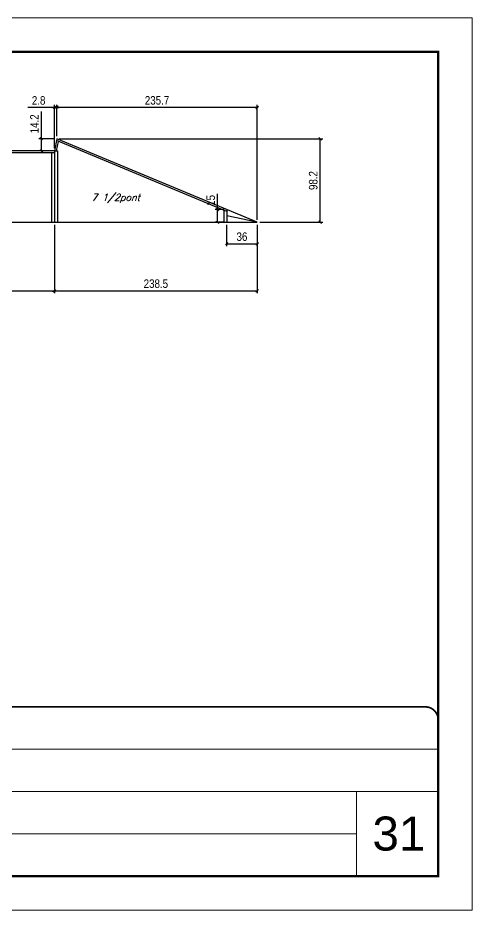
# Model space of a CAD drawing. Extents: x 3309 to 9590, y -2522 to 15424.
# Drawn here: x 7457 to 7991, y 5518 to 6568 of the extents above; entities that cross this region are included whole.
import ezdxf

# ---------------------------------------------------------------- set-up
doc = ezdxf.new("R2010")
doc.units = 0
doc.linetypes.add('CONTINUO', pattern=[0])
doc.linetypes.add('DASHED', pattern=[0.75, 0.5, -0.25])
for name, color, linetype, lineweight in [('CARIMBO', 255, 'Continuous', 9), ('Folhas', 255, 'Continuous', 9), ('SARRAFO DE PRESSAO', 251, 'DASHED', 9)]:
    doc.layers.add(name, color=color, linetype=linetype, lineweight=lineweight)
for name, color, linetype in [('COTA', 241, 'Continuous'), ('Painéis', 200, 'Continuous'), ('SARR_2.2x7', 40, 'Continuous'), ('SARR_3.5x7', 81, 'Continuous'), ('SARR_EDITAR', 141, 'Continuous'), ('texto', 7, 'Continuous')]:
    doc.layers.add(name, color=color, linetype=linetype)
doc.styles.add('ARIAL', font='arial.ttf')
doc.styles.add('COTA TECNICA', font='techl___.ttf', dxfattribs={"height": 10})
doc.styles.add('Romans', font='romans.shx')
doc.dimstyles.new('PAINEL', dxfattribs={"dimtxt": 10, "dimasz": 3, "dimexe": 3, "dimexo": 3, "dimgap": 3, "dimtad": 1, "dimdec": 1, "dimzin": 12, "dimdsep": 46, "dimtxsty": 'COTA TECNICA', "dimblk1": 'OBLIQUE', "dimblk2": 'OBLIQUE', "dimsah": 1, "dimcen": 0.9, "dimclrd": 4, "dimclre": 4, "dimclrt": 240, "dimadec": 1, "dimazin": 3, "dimtfac": 1, "dimtdec": 1, "dimtmove": 0, "dimatfit": 3, "dimfxl": 1, "dimtolj": 1, "dimtzin": 12, "dimarcsym": 0})

# ---------------------------------------------------------------- blocks, each defined once
blk = doc.blocks.new('9999999999')
at = {"color": 30, "linetype": 'CONTINUO'}
for p, q in [((98564.6, 34379.6), (99584, 34379.6)), ((98564.6, 34329.8), (99488, 34329.8)), ((99584, 34329.8), (99488, 34329.8)), ((99488, 34329.8), (99488, 34230.2)), ((98564.6, 34280), (99488, 34280))]:
    blk.add_line(p, q, dxfattribs=at)
at = {"color": 30, "linetype": 'CONTINUO', "const_width": 2}
blk.add_lwpolyline([(99584, 34230.2), (99584, 34414.4, 0.414214), (99569, 34429.4), (98229, 34429.4, 0.414214), (98214, 34414.4), (98214, 34245.2, 0.414214), (98229, 34230.2), (99584, 34230.2)], format="xyb", dxfattribs=at)
at = {"layer": 'Folhas'}
blk.add_lwpolyline([(98139, 34190.2), (99624, 34190.2), (99624, 35240.2), (98139, 35240.2)], close=True, dxfattribs=at)
at = {"layer": 'Folhas', "color": 30, "const_width": 3}
blk.add_lwpolyline([(98214, 34230.2), (99584, 34230.2), (99584, 35200.2), (98214, 35200.2)], close=True, dxfattribs=at)
blk = doc.blocks.new('_Oblique')
at = {"color": 0, "linetype": 'ByBlock', "lineweight": -2}
blk.add_line((-0.5, -0.5), (0.5, 0.5), dxfattribs=at)
blk = doc.blocks.new('*D981')
at = {"layer": 'COTA', "color": 4, "lineweight": -2, "transparency": 16777216}
for p, q in [((7301.5, 6324.3), (7301.5, 6243.7)), ((7500.3, 6324.3), (7500.3, 6243.7)), ((7301.5, 6246.7), (7500.3, 6246.7))]:
    blk.add_line(p, q, dxfattribs=at)
at = {"layer": 'Defpoints', "color": 0, "transparency": 16777216}
for p in [(7301.5, 6327.3), (7500.3, 6327.3), (7500.3, 6246.7)]:
    blk.add_point(p, dxfattribs=at)
at = {"layer": 'COTA', "color": 4, "lineweight": -2, "transparency": 16777216, "xscale": 3, "yscale": 3, "zscale": 3, "rotation": 180}
blk.add_blockref('_Oblique', (7301.5, 6246.7), dxfattribs=at)
at = {"layer": 'COTA', "color": 4, "lineweight": -2, "transparency": 16777216, "xscale": 3, "yscale": 3, "zscale": 3}
blk.add_blockref('_Oblique', (7500.3, 6246.7), dxfattribs=at)
at = {"layer": 'COTA', "color": 240, "transparency": 16777216, "insert": (7400.9, 6254.8), "char_height": 10, "attachment_point": 5, "style": 'COTA TECNICA'}
blk.add_mtext('\\A1;198.8', dxfattribs=at)
blk = doc.blocks.new('*D986')
at = {"layer": 'COTA', "color": 4, "lineweight": -2, "transparency": 16777216}
for p, q in [((7500.3, 6324.3), (7500.3, 6243.7)), ((7738.8, 6324.3), (7738.8, 6243.7)), ((7500.3, 6246.7), (7738.8, 6246.7))]:
    blk.add_line(p, q, dxfattribs=at)
at = {"layer": 'Defpoints', "color": 0, "transparency": 16777216}
for p in [(7500.3, 6327.3), (7738.8, 6327.3), (7738.8, 6246.7)]:
    blk.add_point(p, dxfattribs=at)
at = {"layer": 'COTA', "color": 4, "lineweight": -2, "transparency": 16777216, "xscale": 3, "yscale": 3, "zscale": 3, "rotation": 180}
blk.add_blockref('_Oblique', (7500.3, 6246.7), dxfattribs=at)
at = {"layer": 'COTA', "color": 4, "lineweight": -2, "transparency": 16777216, "xscale": 3, "yscale": 3, "zscale": 3}
blk.add_blockref('_Oblique', (7738.8, 6246.7), dxfattribs=at)
at = {"layer": 'COTA', "color": 240, "transparency": 16777216, "insert": (7619.6, 6255), "char_height": 10, "attachment_point": 5, "style": 'COTA TECNICA'}
blk.add_mtext('\\A1;238.5', dxfattribs=at)
blk = doc.blocks.new('*D987')
at = {"layer": 'COTA', "color": 4, "lineweight": -2, "transparency": 16777216}
for p, q in [((7506.1, 6425.5), (7815.7, 6425.5)), ((7812.7, 6327.3), (7812.7, 6425.5)), ((7741.8, 6327.3), (7815.7, 6327.3))]:
    blk.add_line(p, q, dxfattribs=at)
at = {"layer": 'Defpoints', "color": 0, "transparency": 16777216}
for p in [(7503.1, 6425.5), (7812.7, 6425.5), (7738.8, 6327.3)]:
    blk.add_point(p, dxfattribs=at)
at = {"layer": 'COTA', "color": 4, "lineweight": -2, "transparency": 16777216, "xscale": 3, "yscale": 3, "zscale": 3}
for p, rotation in [((7812.7, 6425.5), 90), ((7812.7, 6327.3), 270)]:
    blk.add_blockref('_Oblique', p, dxfattribs=dict(at, rotation=rotation))
at = {"layer": 'COTA', "color": 240, "transparency": 16777216, "insert": (7804.6, 6376.4), "char_height": 10, "attachment_point": 5, "rotation": 90, "style": 'COTA TECNICA'}
blk.add_mtext('\\A1;98.2', dxfattribs=at)
blk = doc.blocks.new('*D988')
at = {"layer": 'COTA', "color": 4, "lineweight": -2, "transparency": 16777216}
for p, q in [((7500.3, 6462.5), (7469.2, 6462.5)), ((7500.3, 6414.3), (7500.3, 6465.5)), ((7503.1, 6462.5), (7500.3, 6462.5)), ((7503.1, 6428.5), (7503.1, 6465.5)), ((7503.1, 6462.5), (7506.1, 6462.5))]:
    blk.add_line(p, q, dxfattribs=at)
at = {"layer": 'Defpoints', "color": 0, "transparency": 16777216}
for p in [(7500.3, 6462.5), (7503.1, 6425.5), (7500.3, 6411.3)]:
    blk.add_point(p, dxfattribs=at)
at = {"layer": 'COTA', "color": 4, "lineweight": -2, "transparency": 16777216, "xscale": 3, "yscale": 3, "zscale": 3}
blk.add_blockref('_Oblique', (7500.3, 6462.5), dxfattribs=at)
at = {"layer": 'COTA', "color": 4, "lineweight": -2, "transparency": 16777216, "xscale": 3, "yscale": 3, "zscale": 3, "rotation": 180}
blk.add_blockref('_Oblique', (7503.1, 6462.5), dxfattribs=at)
at = {"layer": 'COTA', "color": 240, "transparency": 16777216, "insert": (7481.8, 6470.6), "char_height": 10, "attachment_point": 5, "style": 'COTA TECNICA'}
blk.add_mtext('\\A1;2.8', dxfattribs=at)
blk = doc.blocks.new('*D989')
at = {"layer": 'COTA', "color": 4, "lineweight": -2, "transparency": 16777216}
for p, q in [((7485, 6425.5), (7485, 6457.6)), ((7500.1, 6425.5), (7482, 6425.5)), ((7485, 6411.3), (7485, 6425.5)), ((7497.3, 6411.3), (7482, 6411.3))]:
    blk.add_line(p, q, dxfattribs=at)
at = {"layer": 'Defpoints', "color": 0, "transparency": 16777216}
for p in [(7485, 6425.5), (7503.1, 6425.5), (7500.3, 6411.3)]:
    blk.add_point(p, dxfattribs=at)
at = {"layer": 'COTA', "color": 4, "lineweight": -2, "transparency": 16777216, "xscale": 3, "yscale": 3, "zscale": 3}
for p, rotation in [((7485, 6425.5), 90), ((7485, 6411.3), 270)]:
    blk.add_blockref('_Oblique', p, dxfattribs=dict(at, rotation=rotation))
at = {"layer": 'COTA', "color": 240, "transparency": 16777216, "insert": (7476.9, 6443.1), "char_height": 10, "attachment_point": 5, "rotation": 90, "style": 'COTA TECNICA'}
blk.add_mtext('\\A1;14.2', dxfattribs=at)
blk = doc.blocks.new('*D990')
at = {"layer": 'COTA', "color": 4, "lineweight": -2, "transparency": 16777216}
for p, q in [((7503.1, 6428.5), (7503.1, 6465.5)), ((7738.8, 6462.5), (7503.1, 6462.5)), ((7738.8, 6330.3), (7738.8, 6465.5))]:
    blk.add_line(p, q, dxfattribs=at)
at = {"layer": 'Defpoints', "color": 0, "transparency": 16777216}
for p in [(7503.1, 6462.5), (7503.1, 6425.5), (7738.8, 6327.3)]:
    blk.add_point(p, dxfattribs=at)
at = {"layer": 'COTA', "color": 4, "lineweight": -2, "transparency": 16777216, "xscale": 3, "yscale": 3, "zscale": 3, "rotation": 180}
blk.add_blockref('_Oblique', (7503.1, 6462.5), dxfattribs=at)
at = {"layer": 'COTA', "color": 4, "lineweight": -2, "transparency": 16777216, "xscale": 3, "yscale": 3, "zscale": 3}
blk.add_blockref('_Oblique', (7738.8, 6462.5), dxfattribs=at)
at = {"layer": 'COTA', "color": 240, "transparency": 16777216, "insert": (7621, 6470.7), "char_height": 10, "attachment_point": 5, "style": 'COTA TECNICA'}
blk.add_mtext('\\A1;235.7', dxfattribs=at)
blk = doc.blocks.new('*D999')
at = {"layer": 'COTA', "color": 4, "lineweight": -2, "transparency": 16777216}
for p, q in [((7702.8, 6324.3), (7702.8, 6299.1)), ((7738.8, 6324.3), (7738.8, 6299.1)), ((7702.8, 6302.1), (7738.8, 6302.1))]:
    blk.add_line(p, q, dxfattribs=at)
at = {"layer": 'Defpoints', "color": 0, "transparency": 16777216}
for p in [(7702.8, 6327.3), (7738.8, 6327.3), (7738.8, 6302.1)]:
    blk.add_point(p, dxfattribs=at)
at = {"layer": 'COTA', "color": 4, "lineweight": -2, "transparency": 16777216, "xscale": 3, "yscale": 3, "zscale": 3, "rotation": 180}
blk.add_blockref('_Oblique', (7702.8, 6302.1), dxfattribs=at)
at = {"layer": 'COTA', "color": 4, "lineweight": -2, "transparency": 16777216, "xscale": 3, "yscale": 3, "zscale": 3}
blk.add_blockref('_Oblique', (7738.8, 6302.1), dxfattribs=at)
at = {"layer": 'COTA', "color": 240, "transparency": 16777216, "insert": (7720.8, 6310.3), "char_height": 10, "attachment_point": 5, "style": 'COTA TECNICA'}
blk.add_mtext('\\A1;36', dxfattribs=at)
blk = doc.blocks.new('*D1000')
at = {"layer": 'COTA', "color": 4, "lineweight": -2, "transparency": 16777216}
for p, q in [((7692.2, 6342.3), (7692.2, 6360.7)), ((7699.8, 6342.3), (7689.2, 6342.3)), ((7692.2, 6327.3), (7692.2, 6342.3)), ((7699.8, 6327.3), (7689.2, 6327.3))]:
    blk.add_line(p, q, dxfattribs=at)
at = {"layer": 'Defpoints', "color": 0, "transparency": 16777216}
for p in [(7692.2, 6342.3), (7702.8, 6342.3), (7702.8, 6327.3)]:
    blk.add_point(p, dxfattribs=at)
at = {"layer": 'COTA', "color": 4, "lineweight": -2, "transparency": 16777216, "xscale": 3, "yscale": 3, "zscale": 3}
for p, rotation in [((7692.2, 6342.3), 90), ((7692.2, 6327.3), 270)]:
    blk.add_blockref('_Oblique', p, dxfattribs=dict(at, rotation=rotation))
at = {"layer": 'COTA', "color": 240, "transparency": 16777216, "insert": (7684.1, 6353), "char_height": 10, "attachment_point": 5, "rotation": 90, "style": 'COTA TECNICA'}
blk.add_mtext('\\A1;15', dxfattribs=at)

msp = doc.modelspace()

# ---------------------------------------------------------------- linework, layer by layer
at = {"layer": 'COTA'}
for p, q in [((7500.3, 6411.32), (7503.8, 6411.32)), ((7702.84, 6342.32), (7702.84, 6327.32))]:
    msp.add_line(p, q, dxfattribs=at)
at = {"layer": 'Painéis', "linetype": 'ByBlock'}
for p, q in [((7503.14, 6425.54), (7500.3, 6411.32)), ((7738.83, 6327.32), (7503.14, 6425.54)), ((7500.3, 6411.32), (7318.26, 6411.32)), ((7500.3, 6411.32), (7500.3, 6327.32)), ((7301.46, 6327.32), (7738.83, 6327.32))]:
    msp.add_line(p, q, dxfattribs=at)
at = {"layer": 'SARR_2.2x7', "linetype": 'Continuous'}
for p, q in [((7504.77, 6422.48), (7502.54, 6411.32)), ((7702.84, 6339.94), (7502.7, 6423.34)), ((7500.3, 6409.12), (7331.86, 6409.12))]:
    msp.add_line(p, q, dxfattribs=at)
at = {"layer": 'SARR_3.5x7'}
for p, q in [((7496.8, 6409.12), (7496.8, 6327.32)), ((7503.8, 6411.32), (7503.8, 6327.32)), ((7699.34, 6341.4), (7699.34, 6327.32))]:
    msp.add_line(p, q, dxfattribs=at)
at = {"layer": 'SARR_EDITAR'}
msp.add_line((7738.83, 6327.32), (7702.84, 6334.82), dxfattribs=at)

# ---------------------------------------------------------------- block references
at = {"layer": 'SARRAFO DE PRESSAO', "color": 6, "linetype": 'ByBlock'}
msp.add_blockref('9999999999', (-91632.61, -28672.37), dxfattribs=at)

# ---------------------------------------------------------------- texts
at = {"layer": 'CARIMBO', "style": 'ARIAL'}
msp.add_text('31', height=40, dxfattribs=at).set_placement((7874.23, 5587.98))
at = {"layer": 'texto', "color": 2, "insert": (7572.33, 6355.31), "char_height": 8, "attachment_point": 5, "style": 'Romans'}
msp.add_mtext('{\\Q19;\\C256;7 1/2pont}', dxfattribs=at)

# ---------------------------------------------------------------- dimensions: what is measured, and where the dimension line sits
at = {"layer": 'COTA'}
for base, p1, p2, picture, middle in [((7500.3, 6462.48), (7503.14, 6425.54), (7500.3, 6411.32), '*D988', (7481.77, 6470.57)), ((7503.14, 6462.48), (7738.83, 6327.32), (7503.14, 6425.54), '*D990', (7620.99, 6470.7)), ((7500.3, 6246.72), (7301.46, 6327.32), (7500.3, 6327.32), '*D981', (7400.88, 6254.82)), ((7738.83, 6246.72), (7500.3, 6327.32), (7738.83, 6327.32), '*D986', (7619.57, 6254.96)), ((7738.83, 6302.06), (7702.84, 6327.32), (7738.83, 6327.32), '*D999', (7720.83, 6310.28))]:
    dim = msp.add_linear_dim(base=base, p1=p1, p2=p2, dimstyle='PAINEL', dxfattribs=at)
    dim.commit()
    dim.dimension.update_dxf_attribs({"geometry": picture, "text_midpoint": middle})
for base, p1, p2, picture, middle in [((7485, 6425.54), (7500.3, 6411.32), (7503.14, 6425.54), '*D989', (7476.93, 6443.06)), ((7812.73, 6425.54), (7738.83, 6327.32), (7503.14, 6425.54), '*D987', (7804.62, 6376.43)), ((7692.22, 6342.32), (7702.84, 6327.32), (7702.84, 6342.32), '*D1000', (7684.11, 6353.01))]:
    dim = msp.add_linear_dim(base=base, p1=p1, p2=p2, angle=90, dimstyle='PAINEL', dxfattribs=at)
    dim.commit()
    dim.dimension.update_dxf_attribs({"geometry": picture, "text_midpoint": middle})

doc.saveas('drawing.dxf')
